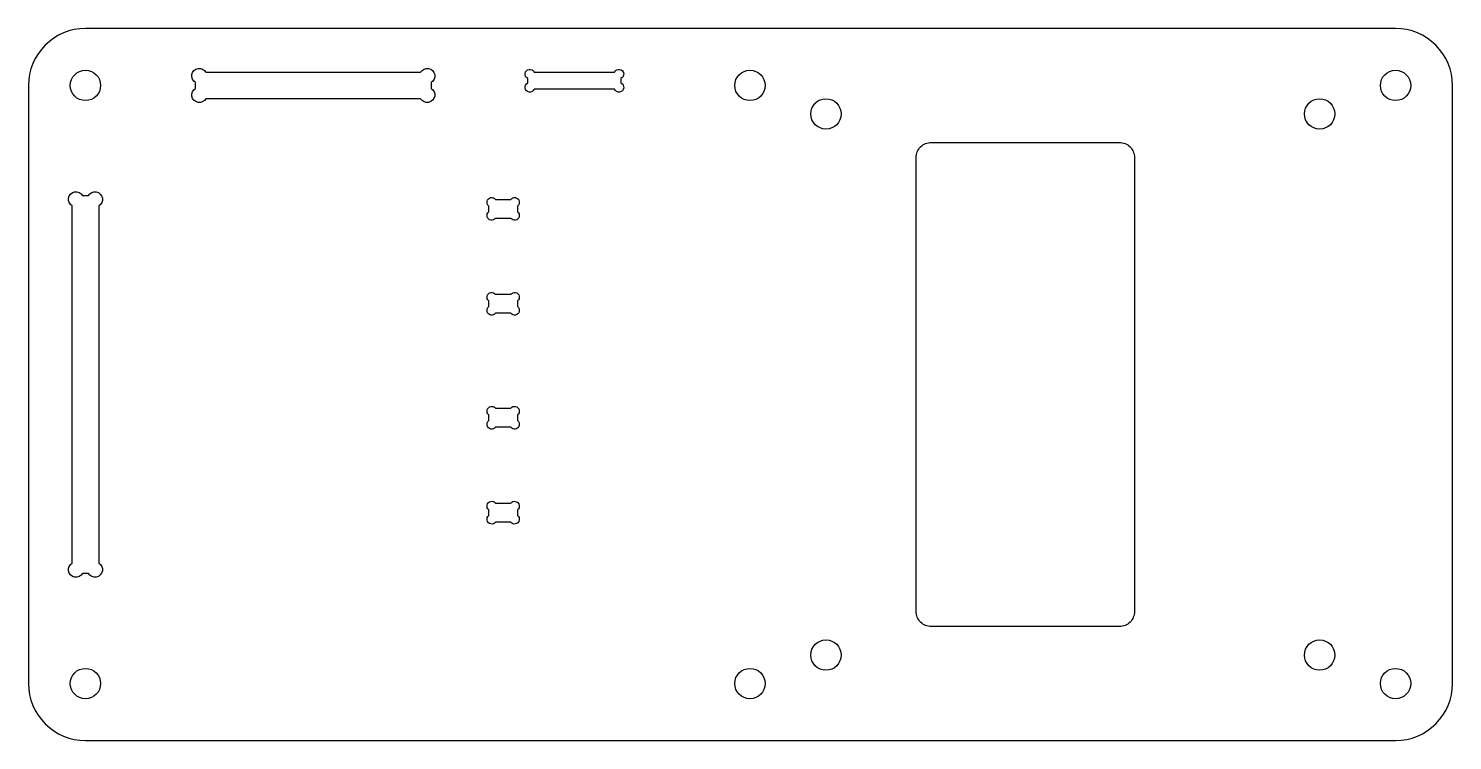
# Model space of a CAD drawing. Header units: millimetres. Extents: x -110 to 40, y -38 to 38.
import ezdxf

# ---------------------------------------------------------------- set-up
doc = ezdxf.new("R2010")
doc.units = ezdxf.units.MM

msp = doc.modelspace()

# ---------------------------------------------------------------- linework, layer by layer
for points in [[(-104, 37.5, 0.414214), (-110, 31.5), (-110, -31.5, 0.414214), (-104, -37.5), (34, -37.5, 0.414214), (40, -31.5), (40, 31.5, 0.414214), (34, 37.5)], [(-68.69, 32.9, -1.303225), (-67.6, 31.81), (-67.6, 31.19, -1.303225), (-68.69, 30.1), (-91.31, 30.1, -1.303225), (-92.4, 31.19), (-92.4, 31.81, -1.303225), (-91.31, 32.9)], [(-56.74, 32.9), (-48.26, 32.9, -1.466545), (-47.6, 32.24), (-47.6, 31.76, -1.466545), (-48.26, 31.1), (-56.74, 31.1, -1.466545), (-57.4, 31.76), (-57.4, 32.24, -1.466545)], [(4.9, 25.5, -0.414214), (6.5, 23.9), (6.5, -23.9, -0.414214), (4.9, -25.5), (-14.9, -25.5, -0.414214), (-16.5, -23.9), (-16.5, 23.9, -0.414214), (-14.9, 25.5)], [(-104.31, -19.9, -1.303225), (-105.4, -18.81), (-105.4, 18.81, -1.303225), (-104.31, 19.9), (-103.69, 19.9, -1.303225), (-102.6, 18.81), (-102.6, -18.81, -1.303225), (-103.69, -19.9)], [(-59.2, 19.5, -1.15301), (-58.5, 18.8), (-58.5, 18.2, -1.15301), (-59.2, 17.5), (-60.8, 17.5, -1.15301), (-61.5, 18.2), (-61.5, 18.8, -1.15301), (-60.8, 19.5)], [(-61.5, 8.2), (-61.5, 8.8, -1.15301), (-60.8, 9.5), (-59.2, 9.5, -1.15301), (-58.5, 8.8), (-58.5, 8.2, -1.15301), (-59.2, 7.5), (-60.8, 7.5, -1.15301)], [(-58.5, -3.8, -1.15301), (-59.2, -4.5), (-60.8, -4.5, -1.15301), (-61.5, -3.8), (-61.5, -3.2, -1.15301), (-60.8, -2.5), (-59.2, -2.5, -1.15301), (-58.5, -3.2)], [(-61.5, -13.2, -1.15301), (-60.8, -12.5), (-59.2, -12.5, -1.15301), (-58.5, -13.2), (-58.5, -13.8, -1.15301), (-59.2, -14.5), (-60.8, -14.5, -1.15301), (-61.5, -13.8)]]:
    msp.add_lwpolyline(points, format="xyb", close=True)
for centre in [(-104, 31.5), (-34, 31.5), (34, 31.5), (-26, 28.5), (26, 28.5), (-26, -28.5), (26, -28.5), (-104, -31.5), (-34, -31.5), (34, -31.5)]:
    msp.add_circle(centre, 1.6)

doc.saveas('drawing.dxf')
